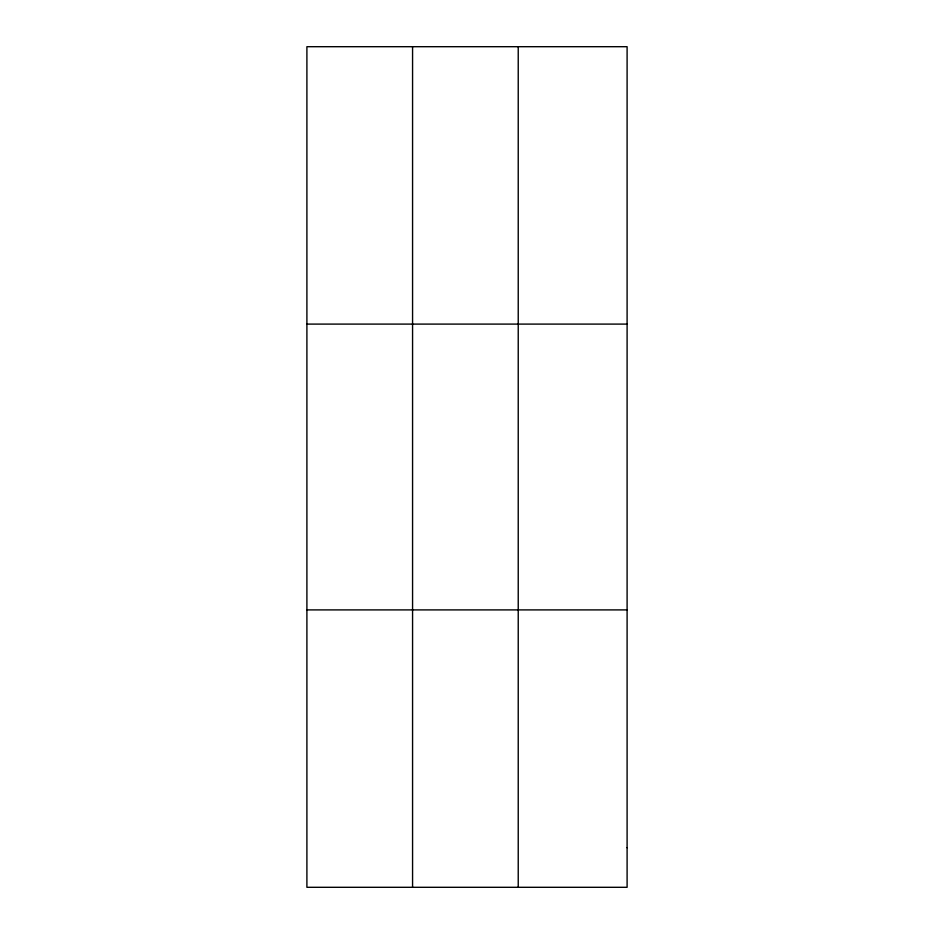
<?xml version="1.0" encoding="UTF-8"?>
<svg xmlns="http://www.w3.org/2000/svg" width="934" height="934" viewBox="0 0 934 934"><rect width="100%" height="100%" fill="white"/><g stroke="black" fill="none" stroke-linecap="round" stroke-linejoin="round"><path stroke-width="1.4" d="M412.571 46.7L412.571 887.3M518.23 46.7L518.23 887.3M306.901 324.098L627.099 324.098M306.901 609.902L627.099 609.902M627.099 847.675L627.099 887.3L306.901 887.3L306.901 46.7L627.099 46.7L627.099 847.675"/></g></svg>
